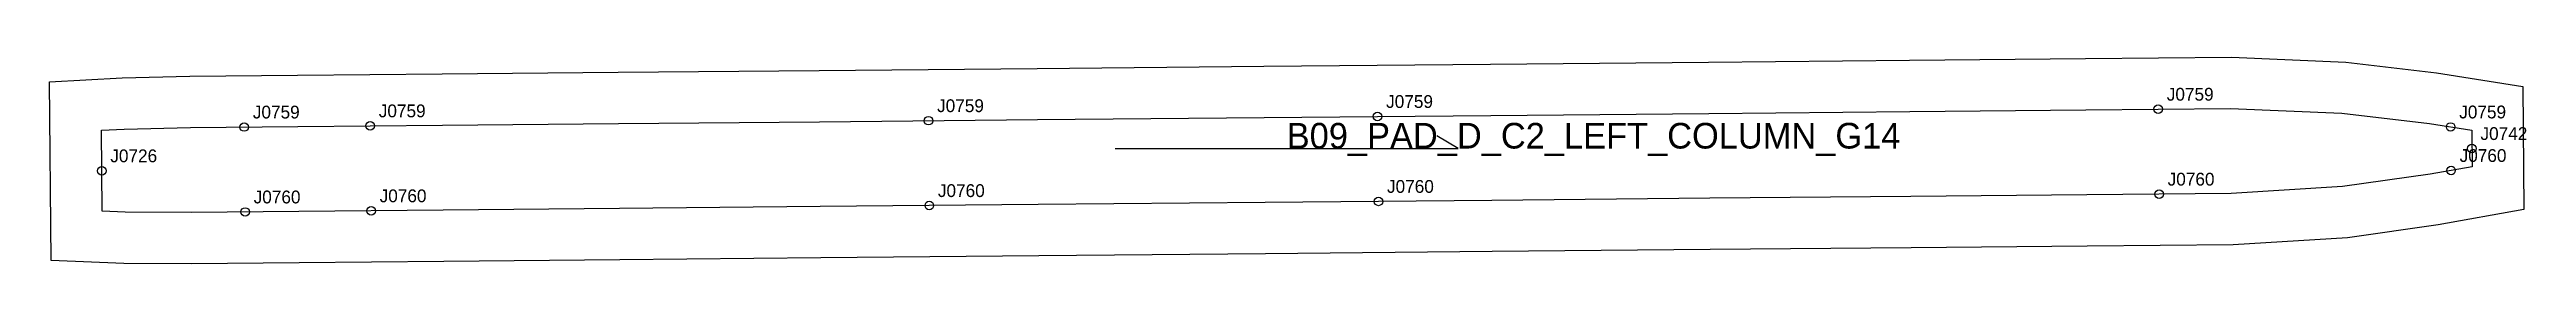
# Model space of a CAD drawing. Header units: millimetres. Extents: x -12 to 566, y -31 to 17.
import ezdxf

# ---------------------------------------------------------------- set-up
doc = ezdxf.new("R2010")
doc.units = ezdxf.units.MM
for name, color, linetype in [('CUT', 1, 'Continuous'), ('GRAIN', 3, 'Continuous'), ('LABEL', 7, 'Continuous'), ('NOTCH', 2, 'Continuous'), ('SEW', 5, 'Continuous')]:
    doc.layers.add(name, color=color, linetype=linetype)

msp = doc.modelspace()

# ---------------------------------------------------------------- linework, layer by layer
at = {"layer": 'CUT'}
msp.add_lwpolyline([(-12.1, 11.37), (4.88, 12.28), (20.61, 12.64), (45.74, 12.88), (79.46, 13.19), (120.54, 13.58), (167.41, 14.01), (218.27, 14.49), (271.16, 14.98), (324.05, 15.48), (374.9, 15.95), (421.77, 16.39), (462.85, 16.77), (496.88, 17.09), (523.6, 15.97), (544.76, 13.44), (564.89, 10.27), (565.1, -18.56), (545.14, -22.14), (524.01, -25.13), (497.3, -26.77), (463.27, -27.1), (422.19, -27.48), (375.32, -27.92), (324.46, -28.4), (271.57, -28.89), (218.68, -29.38), (167.83, -29.86), (120.96, -30.3), (79.87, -30.68), (46.16, -31), (21.03, -31.23), (5.27, -31.17), (-11.74, -30.51), (-12.1, 11.37)], close=True, dxfattribs=at)
at = {"layer": 'GRAIN'}
for p, q in [((236.52, -4.27), (316.52, -4.27)), ((316.52, -4.27), (311.52, -1.27))]:
    msp.add_line(p, q, dxfattribs=at)
at = {"layer": 'NOTCH'}
for centre in [(479.82, 4.93), (33.33, 0.76), (62.71, 1.04), (192.95, 2.25), (297.71, 3.23), (548.04, 0.78), (553, -4.27), (0.08, -9.48), (548.13, -9.41), (193.14, -17.62), (297.91, -16.64), (480.02, -14.94), (33.52, -19.11), (62.91, -18.84)]:
    msp.add_circle(centre, 1, dxfattribs=at)
at = {"layer": 'SEW'}
msp.add_lwpolyline([(0, 0), (5.34, 0.29), (20.8, 0.64), (45.86, 0.88), (79.57, 1.19), (120.65, 1.58), (167.52, 2.01), (218.38, 2.49), (271.27, 2.98), (324.16, 3.48), (375.01, 3.95), (421.88, 4.39), (462.97, 4.77), (496.68, 5.09), (522.64, 4), (543.11, 1.55), (552.97, 0), (553.03, -8.53), (543.23, -10.29), (522.8, -13.18), (496.87, -14.78), (463.16, -15.1), (422.08, -15.48), (375.21, -15.92), (324.35, -16.4), (271.46, -16.89), (218.57, -17.38), (167.71, -17.86), (120.84, -18.3), (79.76, -18.68), (46.05, -19), (21, -19.23), (5.53, -19.17), (0.16, -18.96)], close=True, dxfattribs=at)

# ---------------------------------------------------------------- texts
at = {"layer": 'LABEL'}
for s, height, p in [('J0759', 3, (35.33, 2.76)), ('J0759', 3, (64.71, 3.04)), ('J0759', 3, (194.95, 4.25)), ('J0759', 3, (299.71, 5.23)), ('J0759', 3, (481.82, 6.93)), ('J0759', 3, (550.04, 2.78)), ('B09_PAD_D_C2_LEFT_COLUMN_G14', 6, (276.52, -4.27)), ('J0742', 3, (555, -2.27)), ('J0726', 3, (2.08, -7.48)), ('J0760', 3, (550.13, -7.41)), ('J0760', 3, (482.02, -12.94)), ('J0760', 3, (35.52, -17.11)), ('J0760', 3, (64.91, -16.84)), ('J0760', 3, (195.14, -15.62)), ('J0760', 3, (299.91, -14.64))]:
    msp.add_text(s, height=height, dxfattribs=at).set_placement(p)

doc.saveas('drawing.dxf')
